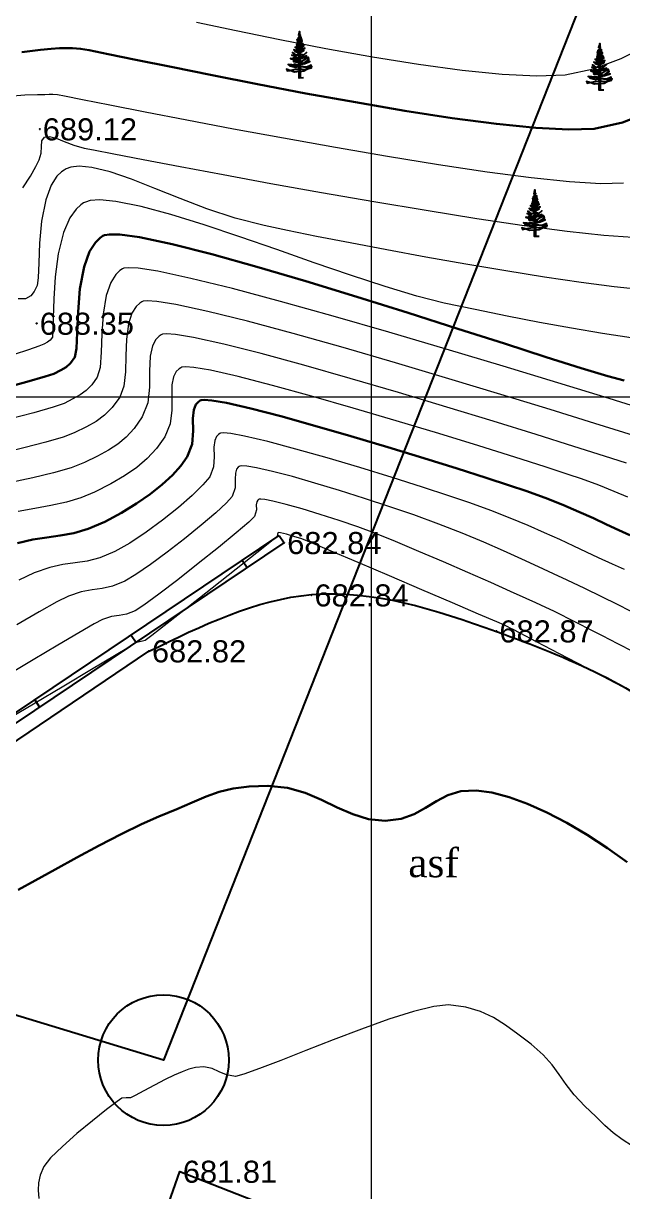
# Model space of a CAD drawing. Header units: feet. Extents: x 3381 to 683784, y 675186 to 4376258.
# Drawn here: x 678833.7 to 678860.9, y 4374837.7 to 4374890.7 of the extents above; entities that cross this region are included whole.
import ezdxf

# ---------------------------------------------------------------- set-up
doc = ezdxf.new("R2010")
doc.units = ezdxf.units.FT
doc.header["$MEASUREMENT"] = 0
doc.header["$PDMODE"] = 34
doc.header["$PDSIZE"] = 0.01
doc.layers.get('0').update_dxf_attribs({"linetype": 'CONTINUOUS'})
for name, color, linetype in [('0_Point_Height', 2, 'CONTINUOUS'), ('0_Point_Point', 7, 'CONTINUOUS'), ('Aqaclar', 3, 'CONTINUOUS'), ('Yazilar', 7, 'CONTINUOUS')]:
    doc.layers.add(name, color=color, linetype=linetype)
for name, color, linetype, lineweight in [('ANA HORIZONTAL', 24, 'CONTINUOUS', 30), ('HORIZANTAL', 24, 'CONTINUOUS', 13), ('km setka', 170, 'CONTINUOUS', 15)]:
    doc.layers.add(name, color=color, linetype=linetype, lineweight=lineweight)
doc.styles.get("Standard").update_dxf_attribs({"font": 'arial.ttf', "height": 2})

msp = doc.modelspace()

# ---------------------------------------------------------------- linework, layer by layer
at = {"linetype": 'Continuous'}
for p, q in [((678828.877, 4374856.413, 682.77), (678845.29, 4374867.448, 682.842)), ((678845.29, 4374867.448, 682.842), (678845.513, 4374867.116, 682.842)), ((678829.1, 4374856.081, 682.77), (678845.513, 4374867.116, 682.842)), ((678843.613, 4374866.32, 682.839), (678843.837, 4374865.989, 682.839)), ((678838.578, 4374862.935), (678838.802, 4374862.604)), ((678834.207, 4374859.996), (678834.43, 4374859.664))]:
    msp.add_line(p, q, dxfattribs=at)
at = {"color": 30, "linetype": 'Continuous'}
msp.add_line((678828.155, 4374854.618, 682.709), (678839.382, 4374862.211, 682.82), dxfattribs=at)
msp.add_lwpolyline([(678748.042, 4374871.674), (678791.042, 4374955.674), (678872.042, 4374924.674), (678840.042, 4374843.674)], close=True)
at = {"color": 30, "linetype": 'Continuous', "elevation": 684.227}
msp.add_lwpolyline([(678706.476, 4374868.334), (678730.431, 4374862.753), (678752.561, 4374856.997), (678771.5, 4374852.423), (678783.298, 4374849.425), (678824.256, 4374839.232), (678839.768, 4374835.739), (678840.784, 4374838.63), (678851.466, 4374834.448), (678863.901, 4374828.428), (678884.615, 4374815.625)], dxfattribs=at)
msp.add_circle((678840.042, 4374843.674), 2.961)
at = {"linetype": 'Continuous'}
msp.add_open_spline([(678800.015, 4375077.644), (678801.836, 4375074.174), (678808.142, 4375062.155), (678818.038, 4375044.174), (678832.033, 4375024.91), (678842.805, 4375004.712), (678853.768, 4374986.826), (678862.895, 4374969.423), (678876.31, 4374950.902), (678892.91, 4374936.613), (678904.445, 4374921.776), (678912.375, 4374911.293), (678923.693, 4374899.375), (678931.942, 4374888.683), (678936.386, 4374882.923)], degree=3, knots=[0, 0, 0, 0, 11.75951, 40.72321, 61.46233, 83.054979, 109.290717, 124.392744, 141.962718, 177.533008, 189.558821, 198.276488, 216.955448, 238.768866, 238.768866, 238.768866, 238.768866], dxfattribs=at)
at = {"color": 30, "linetype": 'Continuous'}
msp.add_open_spline([(678839.354, 4374862.186), (678841.791, 4374863.369), (678846.884, 4374865.841), (678855.75, 4374863.017), (678863.021, 4374859.99), (678867.39, 4374854.741), (678868.341, 4374849.085), (678868.463, 4374845.105), (678868.537, 4374842.691)], degree=3, knots=[0, 0, 0, 0, 7.836941, 16.383664, 26.472949, 31.316468, 36.03358, 43.306752, 43.306752, 43.306752, 43.306752], dxfattribs=at)
at = {"layer": '0_Point_Point'}
for p in [(678834.436, 4374885.863, 689.123), (678834.296, 4374877.055, 688.349), (678845.513, 4374867.116, 682.842), (678846.747, 4374864.744, 682.839), (678855.13, 4374863.113, 682.871), (678839.382, 4374862.211, 682.82), (678840.784, 4374838.63, 681.814)]:
    msp.add_point(p, dxfattribs=at)
at = {"layer": 'ANA HORIZONTAL', "color": 16, "lineweight": 30}
for points, elevation in [([(678833.625, 4374889.346), (678834.471, 4374889.449), (678834.956, 4374889.499), (678835.329, 4374889.522), (678835.622, 4374889.532), (678835.914, 4374889.527), (678836.287, 4374889.503), (678836.673, 4374889.435), (678837.531, 4374889.261), (678838.792, 4374889.001), (678840.389, 4374888.674), (678842.251, 4374888.299), (678844.309, 4374887.894), (678846.495, 4374887.479), (678848.739, 4374887.073), (678850.973, 4374886.694), (678853.127, 4374886.362), (678855.132, 4374886.095), (678856.92, 4374885.913), (678858.42, 4374885.834), (678859.565, 4374885.877), (678860.845, 4374886.151), (678862.049, 4374886.623)], 690), ([(678860.924, 4374874.466), (678860.175, 4374874.666), (678858.968, 4374875.032), (678857.381, 4374875.533), (678855.493, 4374876.138), (678853.383, 4374876.815), (678851.127, 4374877.533), (678848.806, 4374878.261), (678846.497, 4374878.968), (678844.28, 4374879.623), (678842.231, 4374880.194), (678840.43, 4374880.65), (678838.956, 4374880.961), (678838.063, 4374881.083), (678837.589, 4374881.091), (678837.374, 4374881.052), (678837.299, 4374881.019), (678837.176, 4374880.935), (678836.958, 4374880.723), (678836.693, 4374880.308), (678836.442, 4374879.617), (678836.258, 4374878.618), (678836.172, 4374877.586), (678836.136, 4374876.644), (678836.103, 4374875.915), (678836.026, 4374875.523), (678835.829, 4374875.259), (678835.626, 4374875.077), (678835.386, 4374874.931), (678835.077, 4374874.776), (678834.68, 4374874.644), (678833.845, 4374874.409), (678832.684, 4374874.097)], 687.5), ([(678861.179, 4374867.455), (678860.676, 4374867.689), (678860.127, 4374867.947), (678859.525, 4374868.226), (678858.863, 4374868.521), (678858.136, 4374868.829), (678857.337, 4374869.145), (678856.458, 4374869.466), (678855.731, 4374869.712), (678854.669, 4374870.058), (678853.346, 4374870.48), (678851.834, 4374870.951), (678850.207, 4374871.449), (678848.537, 4374871.947), (678846.898, 4374872.421), (678845.362, 4374872.845), (678844.002, 4374873.196), (678842.891, 4374873.449), (678842.23, 4374873.562), (678841.893, 4374873.588), (678841.751, 4374873.574), (678841.708, 4374873.557), (678841.631, 4374873.504), (678841.514, 4374873.377), (678841.412, 4374873.138), (678841.371, 4374872.75), (678841.38, 4374872.188), (678841.338, 4374871.591), (678841.118, 4374871.011), (678840.823, 4374870.605), (678840.444, 4374870.184), (678839.983, 4374869.754), (678839.443, 4374869.321), (678838.826, 4374868.89), (678838.137, 4374868.469), (678837.377, 4374868.064), (678836.636, 4374867.747), (678835.976, 4374867.556), (678835.361, 4374867.443), (678834.756, 4374867.361), (678834.124, 4374867.26), (678833.43, 4374867.093)], 685), ([(678861.055, 4374852.637), (678860.161, 4374853.285), (678859.248, 4374853.883), (678858.329, 4374854.424), (678857.422, 4374854.895), (678856.54, 4374855.289), (678855.701, 4374855.594), (678854.918, 4374855.8), (678854.208, 4374855.898), (678853.515, 4374855.857), (678852.934, 4374855.677), (678852.419, 4374855.411), (678851.923, 4374855.109), (678851.402, 4374854.825), (678850.808, 4374854.611), (678850.095, 4374854.52), (678849.337, 4374854.597), (678848.621, 4374854.818), (678847.921, 4374855.127), (678847.211, 4374855.466), (678846.467, 4374855.78), (678845.664, 4374856.013), (678844.775, 4374856.107), (678843.922, 4374856.079), (678843.206, 4374855.983), (678842.573, 4374855.827), (678841.972, 4374855.615), (678841.349, 4374855.354), (678840.653, 4374855.051), (678839.828, 4374854.71), (678839.042, 4374854.367), (678838.126, 4374853.917), (678837.133, 4374853.399), (678836.117, 4374852.85), (678835.131, 4374852.307), (678834.226, 4374851.808), (678833.458, 4374851.39)], 682.5)]:
    msp.add_lwpolyline(points, dxfattribs=dict(at, elevation=elevation))
at = {"layer": 'Aqaclar', "color": 3}
for points in [[(678846.395, 4374888.18), (678846.184, 4374888.173), (678846.187, 4374888.467), (678845.979, 4374888.444), (678845.77, 4374888.519), (678845.619, 4374888.573), (678845.77, 4374888.519), (678845.645, 4374888.492), (678845.77, 4374888.519), (678846.024, 4374888.573), (678846.189, 4374888.58), (678846.187, 4374888.467), (678846.233, 4374888.472), (678846.236, 4374888.175), (678846.233, 4374888.472), (678846.409, 4374888.492), (678846.576, 4374888.586), (678846.744, 4374888.63), (678846.576, 4374888.586), (678846.769, 4374888.695), (678846.576, 4374888.586), (678846.434, 4374888.549), (678846.231, 4374888.579), (678846.233, 4374888.472), (678846.231, 4374888.579), (678846.213, 4374888.581), (678846.189, 4374888.58), (678846.19, 4374888.703), (678846.188, 4374888.703), (678846.017, 4374888.662), (678845.758, 4374888.735), (678846.017, 4374888.662), (678846.188, 4374888.703), (678846.19, 4374888.703), (678846.191, 4374888.749), (678846.182, 4374888.751), (678845.967, 4374888.8), (678846.096, 4374888.771), (678846.024, 4374888.76), (678845.695, 4374888.792), (678846.024, 4374888.76), (678846.096, 4374888.771), (678846.191, 4374888.785), (678846.191, 4374888.749), (678846.191, 4374888.785), (678846.229, 4374888.791), (678846.231, 4374888.579), (678846.23, 4374888.703), (678846.232, 4374888.703), (678846.535, 4374888.67), (678846.737, 4374888.76), (678846.535, 4374888.67), (678846.23, 4374888.703), (678846.229, 4374888.791), (678846.339, 4374888.808), (678846.636, 4374889.019), (678846.374, 4374888.833), (678846.396, 4374888.824), (678846.681, 4374888.921), (678846.396, 4374888.824), (678846.289, 4374888.865), (678846.228, 4374888.874), (678846.229, 4374888.791), (678846.228, 4374888.874), (678846.192, 4374888.88), (678846.191, 4374888.785), (678846.192, 4374888.88), (678845.929, 4374888.921), (678846.192, 4374888.88), (678846.193, 4374888.93), (678846.125, 4374888.93), (678845.803, 4374889.051), (678846.125, 4374888.93), (678846.193, 4374888.93), (678846.194, 4374889.032), (678846.106, 4374888.994), (678845.897, 4374889.043), (678846.106, 4374888.994), (678846.225, 4374889.046), (678846.227, 4374888.93), (678846.193, 4374888.93), (678846.227, 4374888.93), (678846.228, 4374888.874), (678846.227, 4374888.93), (678846.308, 4374888.93), (678846.507, 4374889.063), (678846.598, 4374889.124), (678846.507, 4374889.063), (678846.529, 4374889.059), (678846.624, 4374889.075), (678846.529, 4374889.059), (678846.371, 4374889.083), (678846.344, 4374889.096), (678846.225, 4374889.046), (678846.344, 4374889.096), (678846.523, 4374889.173), (678846.344, 4374889.096), (678846.283, 4374889.124), (678846.39, 4374889.148), (678846.283, 4374889.124), (678846.213, 4374889.156), (678846.224, 4374889.151), (678846.225, 4374889.111), (678846.283, 4374889.124), (678846.225, 4374889.111), (678846.225, 4374889.046), (678846.225, 4374889.111), (678846.195, 4374889.105), (678846.194, 4374889.032), (678846.195, 4374889.105), (678846.099, 4374889.083), (678845.923, 4374889.092), (678846.099, 4374889.083), (678846.195, 4374889.105), (678846.196, 4374889.196), (678846.251, 4374889.189), (678846.224, 4374889.193), (678846.224, 4374889.151), (678846.224, 4374889.193), (678846.196, 4374889.196), (678846.024, 4374889.221), (678845.891, 4374889.326), (678846.024, 4374889.221), (678846.088, 4374889.212), (678846.024, 4374889.173), (678845.853, 4374889.213), (678846.024, 4374889.173), (678846.088, 4374889.212), (678846.197, 4374889.28), (678846.196, 4374889.196), (678846.224, 4374889.193), (678846.223, 4374889.256), (678846.384, 4374889.213), (678846.523, 4374889.334), (678846.384, 4374889.213), (678846.223, 4374889.256), (678846.222, 4374889.337), (678846.409, 4374889.424), (678846.182, 4374889.318), (678845.998, 4374889.383), (678846.182, 4374889.318), (678846.198, 4374889.326), (678846.197, 4374889.28), (678846.199, 4374889.438), (678846.182, 4374889.432), (678846.093, 4374889.424), (678845.948, 4374889.448), (678846.093, 4374889.424), (678846.182, 4374889.432), (678846.199, 4374889.438), (678846.22, 4374889.445), (678846.222, 4374889.337), (678846.22, 4374889.445), (678846.441, 4374889.521), (678846.334, 4374889.484), (678846.409, 4374889.48), (678846.257, 4374889.488), (678846.144, 4374889.545), (678846.201, 4374889.517), (678846.199, 4374889.438), (678846.22, 4374889.445), (678846.219, 4374889.539), (678846.093, 4374889.505), (678846.005, 4374889.577), (678846.093, 4374889.505), (678846.201, 4374889.534), (678846.201, 4374889.517), (678846.201, 4374889.534), (678846.302, 4374889.561), (678846.403, 4374889.642), (678846.302, 4374889.561), (678846.219, 4374889.539), (678846.219, 4374889.58), (678846.251, 4374889.577), (678846.377, 4374889.691), (678846.251, 4374889.577), (678846.219, 4374889.58), (678846.201, 4374889.582), (678846.201, 4374889.534), (678846.201, 4374889.582), (678846.062, 4374889.594), (678846.201, 4374889.582), (678846.201, 4374889.597), (678846.074, 4374889.683), (678846.201, 4374889.597), (678846.203, 4374889.709), (678846.207, 4374889.707), (678846.093, 4374889.756), (678846.207, 4374889.707), (678846.314, 4374889.772), (678846.217, 4374889.713), (678846.219, 4374889.58), (678846.218, 4374889.647), (678846.358, 4374889.739), (678846.218, 4374889.647), (678846.216, 4374889.783), (678846.276, 4374889.796), (678846.333, 4374889.861), (678846.276, 4374889.796), (678846.216, 4374889.783), (678846.204, 4374889.781), (678846.203, 4374889.709), (678846.204, 4374889.781), (678846.163, 4374889.772), (678846.112, 4374889.837), (678846.163, 4374889.772), (678846.204, 4374889.781), (678846.205, 4374889.874), (678846.093, 4374889.901), (678846.226, 4374889.869), (678846.314, 4374889.918), (678846.226, 4374889.869), (678846.215, 4374889.872), (678846.216, 4374889.783), (678846.215, 4374889.872), (678846.215, 4374889.916), (678846.295, 4374889.958), (678846.215, 4374889.916), (678846.214, 4374889.988), (678846.245, 4374889.982), (678846.214, 4374889.988), (678846.163, 4374889.999), (678846.206, 4374889.99), (678846.205, 4374889.874), (678846.205, 4374889.918), (678846.163, 4374889.926), (678846.205, 4374889.918), (678846.206, 4374889.948), (678846.131, 4374889.974), (678846.206, 4374889.948), (678846.206, 4374889.99), (678846.207, 4374890.029), (678846.182, 4374890.039), (678846.213, 4374890.027), (678846.245, 4374890.015), (678846.27, 4374889.982), (678846.257, 4374889.999), (678846.289, 4374890.023), (678846.245, 4374889.99), (678846.257, 4374889.999), (678846.245, 4374890.015), (678846.213, 4374890.027), (678846.214, 4374889.988), (678846.213, 4374890.027), (678846.212, 4374890.089), (678846.251, 4374890.12), (678846.217, 4374890.093), (678846.238, 4374890.08), (678846.217, 4374890.093), (678846.208, 4374890.099), (678846.163, 4374890.128), (678846.208, 4374890.099), (678846.208, 4374890.159), (678846.182, 4374890.193), (678846.208, 4374890.159), (678846.21, 4374890.282), (678846.212, 4374890.096), (678846.212, 4374890.089), (678846.212, 4374890.096), (678846.208, 4374890.099), (678846.208, 4374890.085), (678846.212, 4374890.089), (678846.201, 4374890.08), (678846.208, 4374890.085), (678846.207, 4374890.029)], [(678859.996, 4374887.63), (678859.784, 4374887.622), (678859.788, 4374887.916), (678859.58, 4374887.893), (678859.37, 4374887.968), (678859.22, 4374888.023), (678859.37, 4374887.968), (678859.245, 4374887.942), (678859.37, 4374887.968), (678859.624, 4374888.023), (678859.789, 4374888.03), (678859.788, 4374887.916), (678859.833, 4374887.922), (678859.837, 4374887.624), (678859.833, 4374887.922), (678860.009, 4374887.942), (678860.176, 4374888.035), (678860.344, 4374888.079), (678860.176, 4374888.035), (678860.369, 4374888.144), (678860.176, 4374888.035), (678860.035, 4374887.998), (678859.832, 4374888.028), (678859.833, 4374887.922), (678859.832, 4374888.028), (678859.814, 4374888.031), (678859.789, 4374888.03), (678859.791, 4374888.152), (678859.788, 4374888.152), (678859.618, 4374888.112), (678859.359, 4374888.184), (678859.618, 4374888.112), (678859.788, 4374888.152), (678859.791, 4374888.152), (678859.791, 4374888.198), (678859.782, 4374888.201), (678859.567, 4374888.249), (678859.697, 4374888.22), (678859.624, 4374888.209), (678859.296, 4374888.241), (678859.624, 4374888.209), (678859.697, 4374888.22), (678859.792, 4374888.235), (678859.791, 4374888.198), (678859.792, 4374888.235), (678859.829, 4374888.24), (678859.832, 4374888.028), (678859.83, 4374888.153), (678859.833, 4374888.152), (678860.136, 4374888.12), (678860.338, 4374888.209), (678860.136, 4374888.12), (678859.83, 4374888.153), (678859.829, 4374888.24), (678859.94, 4374888.257), (678860.237, 4374888.468), (678859.975, 4374888.282), (678859.997, 4374888.274), (678860.281, 4374888.371), (678859.997, 4374888.274), (678859.889, 4374888.314), (678859.828, 4374888.324), (678859.829, 4374888.24), (678859.828, 4374888.324), (678859.793, 4374888.329), (678859.792, 4374888.235), (678859.793, 4374888.329), (678859.529, 4374888.371), (678859.793, 4374888.329), (678859.794, 4374888.379), (678859.725, 4374888.379), (678859.403, 4374888.5), (678859.725, 4374888.379), (678859.794, 4374888.379), (678859.795, 4374888.481), (678859.706, 4374888.444), (678859.498, 4374888.492), (678859.706, 4374888.444), (678859.826, 4374888.495), (678859.827, 4374888.379), (678859.794, 4374888.379), (678859.827, 4374888.379), (678859.828, 4374888.324), (678859.827, 4374888.379), (678859.908, 4374888.379), (678860.107, 4374888.512), (678860.199, 4374888.573), (678860.107, 4374888.512), (678860.129, 4374888.508), (678860.224, 4374888.525), (678860.129, 4374888.508), (678859.972, 4374888.533), (678859.944, 4374888.545), (678859.826, 4374888.495), (678859.944, 4374888.545), (678860.123, 4374888.622), (678859.944, 4374888.545), (678859.883, 4374888.574), (678859.99, 4374888.597), (678859.883, 4374888.574), (678859.814, 4374888.606), (678859.825, 4374888.601), (678859.825, 4374888.561), (678859.883, 4374888.574), (678859.825, 4374888.561), (678859.826, 4374888.495), (678859.825, 4374888.561), (678859.796, 4374888.554), (678859.795, 4374888.481), (678859.796, 4374888.554), (678859.7, 4374888.533), (678859.523, 4374888.541), (678859.7, 4374888.533), (678859.796, 4374888.554), (678859.797, 4374888.646), (678859.852, 4374888.638), (678859.824, 4374888.642), (678859.825, 4374888.601), (678859.824, 4374888.642), (678859.797, 4374888.646), (678859.624, 4374888.67), (678859.491, 4374888.776), (678859.624, 4374888.67), (678859.688, 4374888.661), (678859.624, 4374888.622), (678859.454, 4374888.662), (678859.624, 4374888.622), (678859.688, 4374888.661), (678859.798, 4374888.729), (678859.797, 4374888.646), (678859.824, 4374888.642), (678859.823, 4374888.705), (678859.984, 4374888.662), (678860.123, 4374888.784), (678859.984, 4374888.662), (678859.823, 4374888.705), (678859.822, 4374888.786), (678860.009, 4374888.873), (678859.782, 4374888.768), (678859.599, 4374888.832), (678859.782, 4374888.768), (678859.798, 4374888.775), (678859.798, 4374888.729), (678859.8, 4374888.887), (678859.782, 4374888.881), (678859.694, 4374888.873), (678859.548, 4374888.897), (678859.694, 4374888.873), (678859.782, 4374888.881), (678859.8, 4374888.887), (678859.821, 4374888.894), (678859.822, 4374888.786), (678859.821, 4374888.894), (678860.041, 4374888.97), (678859.935, 4374888.933), (678860.009, 4374888.929), (678859.858, 4374888.938), (678859.744, 4374888.994), (678859.801, 4374888.966), (678859.8, 4374888.887), (678859.821, 4374888.894), (678859.82, 4374888.988), (678859.694, 4374888.954), (678859.605, 4374889.027), (678859.694, 4374888.954), (678859.801, 4374888.983), (678859.801, 4374888.966), (678859.801, 4374888.983), (678859.902, 4374889.01), (678860.003, 4374889.091), (678859.902, 4374889.01), (678859.82, 4374888.988), (678859.819, 4374889.029), (678859.852, 4374889.027), (678859.978, 4374889.14), (678859.852, 4374889.027), (678859.819, 4374889.029), (678859.802, 4374889.031), (678859.801, 4374888.983), (678859.802, 4374889.031), (678859.662, 4374889.043), (678859.802, 4374889.031), (678859.802, 4374889.046), (678859.675, 4374889.132), (678859.802, 4374889.046), (678859.803, 4374889.158), (678859.807, 4374889.156), (678859.694, 4374889.205), (678859.807, 4374889.156), (678859.915, 4374889.221), (678859.818, 4374889.162), (678859.819, 4374889.029), (678859.818, 4374889.096), (678859.959, 4374889.189), (678859.818, 4374889.096), (678859.817, 4374889.232), (678859.877, 4374889.245), (678859.934, 4374889.31), (678859.877, 4374889.245), (678859.817, 4374889.232), (678859.804, 4374889.23), (678859.803, 4374889.158), (678859.804, 4374889.23), (678859.763, 4374889.221), (678859.713, 4374889.286), (678859.763, 4374889.221), (678859.804, 4374889.23), (678859.805, 4374889.323), (678859.694, 4374889.351), (678859.826, 4374889.318), (678859.915, 4374889.367), (678859.826, 4374889.318), (678859.816, 4374889.321), (678859.817, 4374889.232), (678859.816, 4374889.321), (678859.815, 4374889.365), (678859.896, 4374889.407), (678859.815, 4374889.365), (678859.814, 4374889.438), (678859.845, 4374889.432), (678859.814, 4374889.438), (678859.763, 4374889.448), (678859.807, 4374889.439), (678859.805, 4374889.323), (678859.806, 4374889.367), (678859.763, 4374889.375), (678859.806, 4374889.367), (678859.806, 4374889.397), (678859.731, 4374889.423), (678859.806, 4374889.397), (678859.807, 4374889.439), (678859.807, 4374889.479), (678859.782, 4374889.488), (678859.814, 4374889.476), (678859.845, 4374889.464), (678859.87, 4374889.432), (678859.857, 4374889.449), (678859.889, 4374889.472), (678859.845, 4374889.44), (678859.857, 4374889.449), (678859.845, 4374889.464), (678859.814, 4374889.476), (678859.814, 4374889.438), (678859.814, 4374889.476), (678859.813, 4374889.538), (678859.852, 4374889.569), (678859.818, 4374889.542), (678859.839, 4374889.529), (678859.818, 4374889.542), (678859.808, 4374889.548), (678859.763, 4374889.577), (678859.808, 4374889.548), (678859.809, 4374889.608), (678859.782, 4374889.642), (678859.809, 4374889.608), (678859.81, 4374889.731), (678859.813, 4374889.545), (678859.813, 4374889.538), (678859.813, 4374889.545), (678859.808, 4374889.548), (678859.808, 4374889.534), (678859.813, 4374889.538), (678859.801, 4374889.529), (678859.808, 4374889.534), (678859.807, 4374889.479)], [(678857.062, 4374881), (678856.85, 4374880.993), (678856.853, 4374881.287), (678856.646, 4374881.263), (678856.436, 4374881.339), (678856.286, 4374881.393), (678856.436, 4374881.339), (678856.311, 4374881.312), (678856.436, 4374881.339), (678856.69, 4374881.393), (678856.855, 4374881.4), (678856.853, 4374881.287), (678856.899, 4374881.292), (678856.903, 4374880.994), (678856.899, 4374881.292), (678857.075, 4374881.312), (678857.242, 4374881.406), (678857.41, 4374881.45), (678857.242, 4374881.406), (678857.435, 4374881.514), (678857.242, 4374881.406), (678857.1, 4374881.369), (678856.897, 4374881.398), (678856.899, 4374881.292), (678856.897, 4374881.398), (678856.879, 4374881.401), (678856.855, 4374881.4), (678856.856, 4374881.523), (678856.854, 4374881.523), (678856.684, 4374881.482), (678856.425, 4374881.555), (678856.684, 4374881.482), (678856.854, 4374881.523), (678856.856, 4374881.523), (678856.857, 4374881.569), (678856.848, 4374881.571), (678856.633, 4374881.62), (678856.763, 4374881.59), (678856.69, 4374881.579), (678856.361, 4374881.612), (678856.69, 4374881.579), (678856.763, 4374881.59), (678856.857, 4374881.605), (678856.857, 4374881.569), (678856.857, 4374881.605), (678856.895, 4374881.611), (678856.897, 4374881.398), (678856.896, 4374881.523), (678856.898, 4374881.523), (678857.201, 4374881.49), (678857.404, 4374881.579), (678857.201, 4374881.49), (678856.896, 4374881.523), (678856.895, 4374881.611), (678857.006, 4374881.628), (678857.303, 4374881.838), (678857.04, 4374881.652), (678857.063, 4374881.644), (678857.347, 4374881.741), (678857.063, 4374881.644), (678856.955, 4374881.685), (678856.894, 4374881.694), (678856.895, 4374881.611), (678856.894, 4374881.694), (678856.859, 4374881.7), (678856.857, 4374881.605), (678856.859, 4374881.7), (678856.595, 4374881.741), (678856.859, 4374881.7), (678856.859, 4374881.749), (678856.791, 4374881.749), (678856.469, 4374881.871), (678856.791, 4374881.749), (678856.859, 4374881.749), (678856.861, 4374881.852), (678856.772, 4374881.814), (678856.563, 4374881.863), (678856.772, 4374881.814), (678856.892, 4374881.865), (678856.893, 4374881.749), (678856.859, 4374881.749), (678856.893, 4374881.749), (678856.894, 4374881.694), (678856.893, 4374881.749), (678856.974, 4374881.749), (678857.173, 4374881.882), (678857.265, 4374881.944), (678857.173, 4374881.882), (678857.195, 4374881.879), (678857.29, 4374881.895), (678857.195, 4374881.879), (678857.037, 4374881.903), (678857.01, 4374881.916), (678856.892, 4374881.865), (678857.01, 4374881.916), (678857.189, 4374881.992), (678857.01, 4374881.916), (678856.949, 4374881.944), (678857.056, 4374881.968), (678856.949, 4374881.944), (678856.879, 4374881.976), (678856.89, 4374881.971), (678856.891, 4374881.931), (678856.949, 4374881.944), (678856.891, 4374881.931), (678856.892, 4374881.865), (678856.891, 4374881.931), (678856.861, 4374881.925), (678856.861, 4374881.852), (678856.861, 4374881.925), (678856.766, 4374881.903), (678856.589, 4374881.911), (678856.766, 4374881.903), (678856.861, 4374881.925), (678856.863, 4374882.016), (678856.917, 4374882.008), (678856.89, 4374882.012), (678856.89, 4374881.971), (678856.89, 4374882.012), (678856.863, 4374882.016), (678856.69, 4374882.041), (678856.557, 4374882.146), (678856.69, 4374882.041), (678856.754, 4374882.032), (678856.69, 4374881.992), (678856.519, 4374882.033), (678856.69, 4374881.992), (678856.754, 4374882.032), (678856.864, 4374882.1), (678856.863, 4374882.016), (678856.89, 4374882.012), (678856.889, 4374882.076), (678857.05, 4374882.033), (678857.189, 4374882.154), (678857.05, 4374882.033), (678856.889, 4374882.076), (678856.888, 4374882.157), (678857.075, 4374882.243), (678856.848, 4374882.138), (678856.665, 4374882.203), (678856.848, 4374882.138), (678856.864, 4374882.146), (678856.864, 4374882.1), (678856.866, 4374882.258), (678856.848, 4374882.251), (678856.759, 4374882.243), (678856.614, 4374882.268), (678856.759, 4374882.243), (678856.848, 4374882.251), (678856.866, 4374882.258), (678856.887, 4374882.265), (678856.888, 4374882.157), (678856.887, 4374882.265), (678857.107, 4374882.34), (678857.001, 4374882.304), (678857.075, 4374882.3), (678856.924, 4374882.308), (678856.81, 4374882.365), (678856.867, 4374882.336), (678856.866, 4374882.258), (678856.887, 4374882.265), (678856.885, 4374882.359), (678856.759, 4374882.324), (678856.671, 4374882.397), (678856.759, 4374882.324), (678856.867, 4374882.354), (678856.867, 4374882.336), (678856.867, 4374882.354), (678856.968, 4374882.381), (678857.069, 4374882.462), (678856.968, 4374882.381), (678856.885, 4374882.359), (678856.885, 4374882.4), (678856.917, 4374882.397), (678857.044, 4374882.511), (678856.917, 4374882.397), (678856.885, 4374882.4), (678856.867, 4374882.401), (678856.867, 4374882.354), (678856.867, 4374882.401), (678856.728, 4374882.413), (678856.867, 4374882.401), (678856.868, 4374882.417), (678856.74, 4374882.502), (678856.868, 4374882.417), (678856.869, 4374882.528), (678856.873, 4374882.527), (678856.759, 4374882.575), (678856.873, 4374882.527), (678856.98, 4374882.592), (678856.883, 4374882.533), (678856.885, 4374882.4), (678856.884, 4374882.466), (678857.025, 4374882.559), (678856.884, 4374882.466), (678856.882, 4374882.603), (678856.942, 4374882.616), (678856.999, 4374882.681), (678856.942, 4374882.616), (678856.882, 4374882.603), (678856.87, 4374882.6), (678856.869, 4374882.528), (678856.87, 4374882.6), (678856.829, 4374882.592), (678856.778, 4374882.656), (678856.829, 4374882.592), (678856.87, 4374882.6), (678856.871, 4374882.694), (678856.759, 4374882.721), (678856.892, 4374882.689), (678856.98, 4374882.737), (678856.892, 4374882.689), (678856.881, 4374882.691), (678856.882, 4374882.603), (678856.881, 4374882.691), (678856.881, 4374882.736), (678856.961, 4374882.778), (678856.881, 4374882.736), (678856.88, 4374882.808), (678856.911, 4374882.802), (678856.88, 4374882.808), (678856.829, 4374882.818), (678856.873, 4374882.81), (678856.871, 4374882.694), (678856.872, 4374882.738), (678856.829, 4374882.745), (678856.872, 4374882.738), (678856.872, 4374882.768), (678856.797, 4374882.794), (678856.872, 4374882.768), (678856.873, 4374882.81), (678856.873, 4374882.849), (678856.848, 4374882.859), (678856.879, 4374882.847), (678856.911, 4374882.834), (678856.936, 4374882.802), (678856.923, 4374882.819), (678856.955, 4374882.843), (678856.911, 4374882.81), (678856.923, 4374882.819), (678856.911, 4374882.834), (678856.879, 4374882.847), (678856.88, 4374882.808), (678856.879, 4374882.847), (678856.879, 4374882.909), (678856.917, 4374882.94), (678856.884, 4374882.913), (678856.905, 4374882.899), (678856.884, 4374882.913), (678856.874, 4374882.919), (678856.829, 4374882.948), (678856.874, 4374882.919), (678856.875, 4374882.979), (678856.848, 4374883.013), (678856.875, 4374882.979), (678856.876, 4374883.101), (678856.878, 4374882.916), (678856.879, 4374882.909), (678856.878, 4374882.916), (678856.874, 4374882.919), (678856.874, 4374882.905), (678856.879, 4374882.909), (678856.867, 4374882.899), (678856.874, 4374882.905), (678856.873, 4374882.849)]]:
    msp.add_lwpolyline(points, dxfattribs=at)
at = {"layer": 'HORIZANTAL', "color": 16, "linetype": 'Continuous', "lineweight": 20}
for points, elevation in [([(678841.531, 4374890.702), (678843.34, 4374890.321), (678845.318, 4374889.917), (678847.398, 4374889.514), (678849.513, 4374889.133), (678851.595, 4374888.796), (678853.577, 4374888.525), (678855.39, 4374888.341), (678856.968, 4374888.266), (678858.243, 4374888.323), (678859.53, 4374888.592), (678860.789, 4374889.061), (678862.022, 4374889.675), (678863.231, 4374890.385), (678864.418, 4374891.136)], 690.5), ([(678833.047, 4374887.359), (678833.754, 4374887.406), (678834.335, 4374887.42), (678834.66, 4374887.426), (678834.864, 4374887.438), (678835.028, 4374887.44), (678835.232, 4374887.428), (678835.553, 4374887.368), (678836.37, 4374887.206), (678837.613, 4374886.96), (678839.214, 4374886.645), (678841.106, 4374886.279), (678843.218, 4374885.877), (678845.484, 4374885.458), (678847.834, 4374885.036), (678850.199, 4374884.629), (678852.512, 4374884.254), (678854.704, 4374883.927), (678856.705, 4374883.664), (678858.449, 4374883.483), (678859.866, 4374883.4), (678860.887, 4374883.431)], 689.5), ([(678833.665, 4374883.202), (678834.009, 4374883.722), (678834.26, 4374884.165), (678834.414, 4374884.463), (678834.5, 4374884.772), (678834.507, 4374885.069), (678834.527, 4374885.321), (678834.653, 4374885.496), (678834.87, 4374885.525), (678835.173, 4374885.443), (678835.546, 4374885.297), (678835.975, 4374885.134), (678836.444, 4374884.999), (678836.871, 4374884.913), (678837.785, 4374884.734), (678839.115, 4374884.478), (678840.792, 4374884.16), (678842.746, 4374883.795), (678844.908, 4374883.399), (678847.208, 4374882.988), (678849.576, 4374882.577), (678851.942, 4374882.18), (678854.238, 4374881.815), (678856.392, 4374881.495), (678858.336, 4374881.237), (678860, 4374881.056), (678861.315, 4374880.967)], 689), ([(678861.762, 4374878.582), (678860.467, 4374878.716), (678858.968, 4374878.91), (678857.313, 4374879.153), (678855.555, 4374879.433), (678853.744, 4374879.74), (678851.93, 4374880.061), (678850.165, 4374880.385), (678848.499, 4374880.702), (678846.983, 4374880.999), (678845.668, 4374881.265), (678844.604, 4374881.488), (678843.288, 4374881.829), (678842.013, 4374882.25), (678840.794, 4374882.71), (678839.646, 4374883.169), (678838.586, 4374883.585), (678837.629, 4374883.917), (678836.791, 4374884.125), (678836.217, 4374884.174), (678835.848, 4374884.129), (678835.633, 4374884.055), (678835.535, 4374884.003), (678835.418, 4374883.923), (678835.209, 4374883.72), (678834.952, 4374883.32), (678834.703, 4374882.652), (678834.513, 4374881.689), (678834.421, 4374880.696), (678834.386, 4374879.798), (678834.367, 4374879.116), (678834.324, 4374878.773), (678834.181, 4374878.506), (678834.025, 4374878.31), (678833.789, 4374878.167), (678833.453, 4374878.166)], 688.5), ([(678861.238, 4374876.395), (678859.933, 4374876.599), (678858.538, 4374876.838), (678857.089, 4374877.103), (678855.62, 4374877.387), (678854.166, 4374877.681), (678852.764, 4374877.977), (678851.517, 4374878.292), (678850.087, 4374878.722), (678848.521, 4374879.238), (678846.869, 4374879.807), (678845.18, 4374880.398), (678843.502, 4374880.98), (678841.885, 4374881.521), (678840.377, 4374881.99), (678839.027, 4374882.354), (678837.884, 4374882.584), (678837.153, 4374882.649), (678836.726, 4374882.618), (678836.506, 4374882.556), (678836.417, 4374882.511), (678836.297, 4374882.43), (678836.079, 4374882.228), (678835.801, 4374881.833), (678835.517, 4374881.171), (678835.276, 4374880.201), (678835.135, 4374879.166), (678835.067, 4374878.169), (678835.043, 4374877.312), (678835.032, 4374876.697), (678835.007, 4374876.425), (678834.9, 4374876.289), (678834.78, 4374876.201), (678834.618, 4374876.118), (678834.394, 4374876.028), (678833.926, 4374875.859), (678833.269, 4374875.641)], 688), ([(678862.306, 4374873.001), (678860.234, 4374873.647), (678857.916, 4374874.361), (678855.43, 4374875.12), (678852.853, 4374875.894), (678850.261, 4374876.66), (678847.731, 4374877.389), (678845.342, 4374878.055), (678843.168, 4374878.633), (678841.289, 4374879.095), (678839.779, 4374879.416), (678838.891, 4374879.553), (678838.436, 4374879.576), (678838.242, 4374879.552), (678838.181, 4374879.526), (678838.071, 4374879.452), (678837.88, 4374879.268), (678837.654, 4374878.914), (678837.449, 4374878.327), (678837.311, 4374877.477), (678837.254, 4374876.587), (678837.225, 4374875.751), (678837.173, 4374875.064), (678837.044, 4374874.62), (678836.794, 4374874.272), (678836.543, 4374874.017), (678836.266, 4374873.816), (678835.939, 4374873.634), (678835.537, 4374873.433), (678835.049, 4374873.261), (678834.159, 4374873.009), (678832.983, 4374872.701)], 687), ([(678861.338, 4374871.971), (678859.595, 4374872.518), (678857.566, 4374873.149), (678855.332, 4374873.835), (678852.971, 4374874.55), (678850.564, 4374875.266), (678848.189, 4374875.956), (678845.926, 4374876.594), (678843.854, 4374877.151), (678842.052, 4374877.601), (678840.6, 4374877.916), (678839.743, 4374878.053), (678839.306, 4374878.08), (678839.121, 4374878.058), (678839.062, 4374878.034), (678838.967, 4374877.97), (678838.802, 4374877.814), (678838.614, 4374877.519), (678838.456, 4374877.037), (678838.364, 4374876.336), (678838.336, 4374875.588), (678838.314, 4374874.859), (678838.242, 4374874.213), (678838.063, 4374873.718), (678837.719, 4374873.241), (678837.375, 4374872.89), (678836.996, 4374872.616), (678836.548, 4374872.367), (678835.997, 4374872.091), (678835.49, 4374871.899), (678834.703, 4374871.671), (678833.715, 4374871.419), (678832.605, 4374871.151)], 686.5), ([(678861.021, 4374870.724), (678860.031, 4374871.043), (678858.642, 4374871.484), (678856.933, 4374872.02), (678854.984, 4374872.623), (678852.877, 4374873.266), (678850.692, 4374873.922), (678848.508, 4374874.562), (678846.406, 4374875.159), (678844.467, 4374875.687), (678842.771, 4374876.116), (678841.398, 4374876.42), (678840.587, 4374876.554), (678840.173, 4374876.582), (678839.999, 4374876.563), (678839.944, 4374876.542), (678839.849, 4374876.477), (678839.695, 4374876.323), (678839.539, 4374876.037), (678839.438, 4374875.571), (678839.415, 4374874.896), (678839.414, 4374874.173), (678839.335, 4374873.46), (678839.081, 4374872.815), (678838.717, 4374872.297), (678838.356, 4374871.899), (678837.975, 4374871.582), (678837.548, 4374871.31), (678837.051, 4374871.045), (678836.457, 4374870.748), (678835.853, 4374870.511), (678835.056, 4374870.284), (678834.125, 4374870.063), (678833.119, 4374869.844)], 686), ([(678861.09, 4374869.175), (678860.467, 4374869.445), (678859.771, 4374869.725), (678858.994, 4374870.01), (678858.38, 4374870.216), (678857.346, 4374870.551), (678855.972, 4374870.988), (678854.335, 4374871.501), (678852.515, 4374872.062), (678850.591, 4374872.644), (678848.641, 4374873.22), (678846.745, 4374873.764), (678844.982, 4374874.248), (678843.429, 4374874.646), (678842.166, 4374874.93), (678841.418, 4374875.057), (678841.036, 4374875.085), (678840.876, 4374875.069), (678840.826, 4374875.049), (678840.746, 4374874.996), (678840.619, 4374874.869), (678840.493, 4374874.638), (678840.42, 4374874.265), (678840.415, 4374873.719), (678840.42, 4374873.12), (678840.345, 4374872.506), (678840.1, 4374871.913), (678839.722, 4374871.387), (678839.304, 4374870.932), (678838.828, 4374870.527), (678838.282, 4374870.152), (678837.65, 4374869.786), (678836.917, 4374869.406), (678836.302, 4374869.15), (678835.641, 4374868.958), (678834.941, 4374868.806), (678834.21, 4374868.673), (678833.452, 4374868.534)], 685.5), ([(678860.938, 4374865.907), (678860.395, 4374866.148), (678859.758, 4374866.435), (678859.218, 4374866.687), (678858.634, 4374866.962), (678858.001, 4374867.257), (678857.314, 4374867.569), (678856.569, 4374867.895), (678855.758, 4374868.231), (678854.878, 4374868.574), (678853.923, 4374868.921), (678852.975, 4374869.243), (678851.776, 4374869.635), (678850.405, 4374870.069), (678848.94, 4374870.52), (678847.46, 4374870.959), (678846.044, 4374871.362), (678844.77, 4374871.7), (678843.717, 4374871.948), (678843.087, 4374872.063), (678842.764, 4374872.092), (678842.63, 4374872.08), (678842.589, 4374872.065), (678842.531, 4374872.024), (678842.441, 4374871.926), (678842.362, 4374871.743), (678842.331, 4374871.444), (678842.338, 4374871.013), (678842.306, 4374870.554), (678842.136, 4374870.108), (678841.833, 4374869.736), (678841.344, 4374869.255), (678840.718, 4374868.708), (678840.004, 4374868.139), (678839.253, 4374867.589), (678838.514, 4374867.103), (678837.837, 4374866.721), (678837.163, 4374866.44), (678836.578, 4374866.287), (678836.035, 4374866.203), (678835.487, 4374866.127), (678834.886, 4374865.999), (678834.184, 4374865.757), (678833.482, 4374865.416)], 684.5), ([(678861.211, 4374864.014), (678860.62, 4374864.312), (678859.91, 4374864.665), (678859.132, 4374865.043), (678858.338, 4374865.415), (678857.718, 4374865.704), (678857.033, 4374866.027), (678856.281, 4374866.378), (678855.458, 4374866.752), (678854.56, 4374867.144), (678853.585, 4374867.549), (678852.528, 4374867.962), (678851.387, 4374868.377), (678850.295, 4374868.751), (678849.156, 4374869.125), (678848.013, 4374869.486), (678846.908, 4374869.82), (678845.884, 4374870.111), (678844.986, 4374870.347), (678844.255, 4374870.511), (678843.821, 4374870.583), (678843.597, 4374870.596), (678843.502, 4374870.585), (678843.471, 4374870.572), (678843.421, 4374870.536), (678843.35, 4374870.446), (678843.299, 4374870.274), (678843.292, 4374869.993), (678843.285, 4374869.598), (678843.155, 4374869.206), (678842.898, 4374868.92), (678842.408, 4374868.471), (678841.752, 4374867.913), (678840.995, 4374867.3), (678840.205, 4374866.685), (678839.447, 4374866.124), (678838.789, 4374865.671), (678838.297, 4374865.379), (678837.737, 4374865.154), (678837.259, 4374865.047), (678836.803, 4374864.985), (678836.313, 4374864.894), (678835.731, 4374864.702), (678835.205, 4374864.438), (678834.401, 4374863.981), (678833.402, 4374863.39)], 684), ([(678861.346, 4374862.176), (678860.631, 4374862.543), (678859.937, 4374862.895), (678859.328, 4374863.203), (678858.865, 4374863.437), (678858.416, 4374863.666), (678858.06, 4374863.847), (678857.734, 4374864.01), (678857.374, 4374864.184), (678856.917, 4374864.396), (678856.474, 4374864.597), (678855.771, 4374864.913), (678854.871, 4374865.313), (678853.836, 4374865.769), (678852.73, 4374866.25), (678851.615, 4374866.727), (678850.555, 4374867.17), (678849.613, 4374867.548), (678848.851, 4374867.832), (678847.998, 4374868.123), (678847.142, 4374868.4), (678846.327, 4374868.65), (678845.597, 4374868.857), (678844.995, 4374869.007), (678844.636, 4374869.077), (678844.452, 4374869.095), (678844.376, 4374869.089), (678844.353, 4374869.08), (678844.316, 4374869.052), (678844.271, 4374868.978), (678844.25, 4374868.834), (678844.253, 4374868.602), (678844.173, 4374868.304), (678843.914, 4374868.051), (678843.335, 4374867.56), (678842.538, 4374866.908), (678841.621, 4374866.176), (678840.685, 4374865.443), (678839.829, 4374864.789), (678839.153, 4374864.294), (678838.757, 4374864.037), (678838.362, 4374863.887), (678838.028, 4374863.827), (678837.688, 4374863.774), (678837.278, 4374863.646), (678836.902, 4374863.448), (678836.2, 4374863.041), (678835.251, 4374862.477), (678834.136, 4374861.809), (678832.935, 4374861.087)], 683.5), ([(678861.725, 4374860.135), (678860.501, 4374860.776), (678859.215, 4374861.448), (678857.99, 4374862.088), (678856.947, 4374862.632), (678856.209, 4374863.017), (678855.896, 4374863.179), (678855.754, 4374863.252), (678855.641, 4374863.308), (678855.497, 4374863.376), (678855.15, 4374863.526), (678854.32, 4374863.884), (678853.141, 4374864.39), (678851.748, 4374864.987), (678850.278, 4374865.616), (678848.864, 4374866.219), (678847.642, 4374866.738), (678846.747, 4374867.113), (678846.315, 4374867.288), (678845.952, 4374867.406), (678845.61, 4374867.506), (678845.35, 4374867.571), (678845.235, 4374867.588), (678845.212, 4374867.502), (678845.192, 4374867.401), (678844.934, 4374867.191), (678844.27, 4374866.66), (678843.332, 4374865.915), (678842.254, 4374865.063), (678841.17, 4374864.208), (678840.213, 4374863.457), (678839.518, 4374862.917), (678839.217, 4374862.694), (678839.024, 4374862.639), (678838.826, 4374862.591), (678838.533, 4374862.422), (678837.82, 4374861.996), (678836.785, 4374861.376), (678835.529, 4374860.624), (678834.151, 4374859.802), (678832.749, 4374858.971)], 683), ([(678861.302, 4374839.782), (678860.826, 4374840.07), (678860.425, 4374840.374), (678860.046, 4374840.716), (678859.633, 4374841.116), (678859.134, 4374841.595), (678858.653, 4374842.1), (678858.29, 4374842.571), (678857.98, 4374843.023), (678857.657, 4374843.467), (678857.255, 4374843.919), (678856.708, 4374844.392), (678856.105, 4374844.855), (678855.547, 4374845.264), (678854.996, 4374845.61), (678854.408, 4374845.883), (678853.745, 4374846.074), (678852.965, 4374846.175), (678852.298, 4374846.109), (678851.368, 4374845.879), (678850.249, 4374845.523), (678849.014, 4374845.083), (678847.737, 4374844.599), (678846.493, 4374844.112), (678845.354, 4374843.661), (678844.394, 4374843.289), (678843.688, 4374843.034), (678843.309, 4374842.938), (678842.898, 4374843), (678842.572, 4374843.148), (678842.253, 4374843.298), (678841.867, 4374843.369), (678841.487, 4374843.343), (678841.188, 4374843.266), (678840.893, 4374843.145), (678840.525, 4374842.99), (678840.115, 4374842.801), (678839.629, 4374842.545), (678839.15, 4374842.282), (678838.762, 4374842.07), (678838.549, 4374841.969), (678838.35, 4374841.967), (678838.16, 4374841.953), (678837.936, 4374841.799), (678837.457, 4374841.435), (678836.82, 4374840.93), (678836.122, 4374840.351), (678835.459, 4374839.766), (678834.927, 4374839.245), (678834.624, 4374838.854), (678834.457, 4374838.466), (678834.38, 4374838.12), (678834.365, 4374837.778), (678834.386, 4374837.399)], 682)]:
    msp.add_lwpolyline(points, dxfattribs=dict(at, elevation=elevation))
at = {"layer": 'km setka', "flags": 128}
for points in [[(678849.461, 4375155.521), (678849.461, 4374699.736)], [(678599.655, 4374873.732), (679076.815, 4374873.732)]]:
    msp.add_lwpolyline(points, dxfattribs=at)

# ---------------------------------------------------------------- texts
at = {"layer": '0_Point_Height', "color": 0}
for s, p in [('689.12', (678834.572, 4374885.349, 689.123)), ('688.35', (678834.432, 4374876.541, 688.349)), ('682.84', (678845.649, 4374866.602, 682.842)), ('682.84', (678846.883, 4374864.23, 682.839)), ('682.87', (678855.266, 4374862.599, 682.871)), ('682.82', (678839.518, 4374861.697, 682.82)), ('681.81', (678840.92, 4374838.116, 681.814))]:
    msp.add_text(s, height=1, dxfattribs=at).set_placement(p)
at = {"layer": 'Yazilar', "color": 30, "insert": (678851.141, 4374853.267), "char_height": 1.3, "width": 0.10588, "attachment_point": 1, "rotation": 359.7512}
msp.add_mtext('{\\fTimes New Roman|b0|i0|c0|p18;asf}', dxfattribs=at)

doc.saveas('drawing.dxf')
